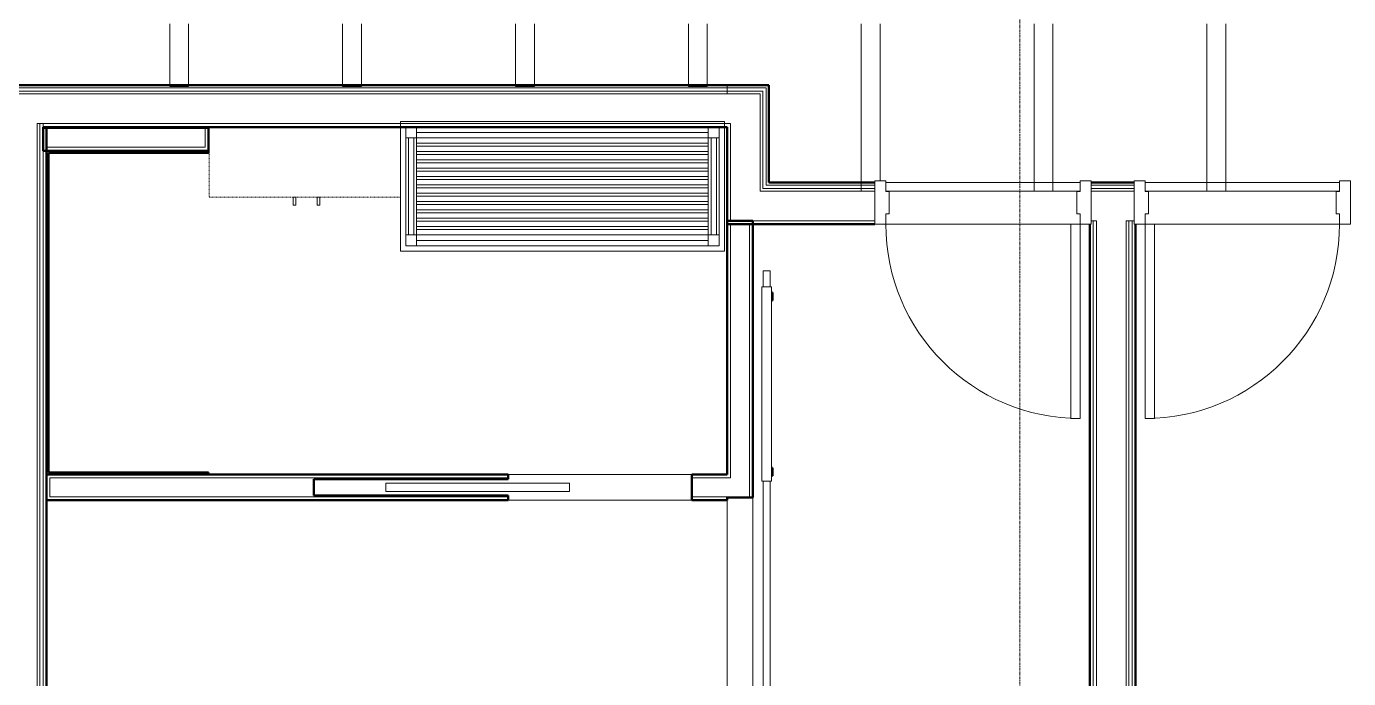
# Model space of a CAD drawing. Header units: inches. Extents: x -4218 to -1830, y 9767 to 12426.
# Drawn here: x -3338.2 to -3093.5, y 10271.2 to 10392 of the extents above; entities that cross this region are included whole.
import ezdxf

# ---------------------------------------------------------------- set-up
doc = ezdxf.new("R2010")
doc.units = ezdxf.units.IN
doc.header["$MEASUREMENT"] = 0
doc.linetypes.add('Dash', pattern=[0.25, 0.125, -0.125])
doc.linetypes.add('Grid Line 1_2_', pattern=[0.875, 0.5, -0.125, 0.125, -0.125])
for name, color, linetype, lineweight in [('0-1', 7, 'Continuous', 5), ('0-2', 10, 'Continuous', 9), ('A-DETL-MBND', 5, 'Continuous', 9), ('A-DOOR-1', 10, 'Continuous', 9), ('A-DOOR-2', 50, 'Continuous', 20), ('A-DOOR-4', 7, 'Continuous', 50), ('A-DOOR-FRAM-3', 50, 'Continuous', 20), ('A-ROOF-1', 132, 'Continuous', 9), ('A-WALL-1', 7, 'Continuous', 50), ('A-WALL-2', 250, 'Continuous', 13), ('A-WALL-3', 10, 'Continuous', 9), ('A-WALL-4', 252, 'Continuous', 9), ('I-WALL-1', 7, 'Continuous', 50), ('I-WALL-2', 10, 'Continuous', 9), ('I-WALL-3', 252, 'Continuous', 9), ('I-WALL-4', 253, 'Continuous', 9), ('Q-CASE-2', 252, 'Continuous', 9), ('Q-CASE-3', 10, 'Continuous', 9), ('Q-CASE-8', 10, 'Dash', 9), ('S-BEAM', 12, 'Continuous', 9), ('S-GRID-1', 1, 'Grid Line 1_2_', 9)]:
    doc.layers.add(name, color=color, linetype=linetype, lineweight=lineweight)

# ---------------------------------------------------------------- blocks, each defined once
blk = doc.blocks.new('POCKET - FLUSH - 2-10 x 6-8-2882529-BACKGROUND - RCP - 3RD FLOOR')
at = {"layer": 'A-DOOR-2'}
for p, q in [((-39.67, 0.75), (-39.67, -0.75)), ((-5.67, 0.75), (-39.67, 0.75)), ((-5.67, -0.75), (-5.67, 0.75)), ((-39.67, -0.75), (-5.67, -0.75))]:
    blk.add_line(p, q, dxfattribs=at)
blk = doc.blocks.new('BARN - FLUSH - 3-0 x 7-0 BARN DOOR-V66-BACKGROUND - RCP - 3RD FLOOR')
at = {"layer": 'A-DOOR-1'}
for p, q in [((-57, 5.57), (-60, 5.57)), ((-60, 5.57), (-60, 4.95)), ((-60, 4.95), (-60, 4.32)), ((-57, 4.07), (-57, 5.82)), ((-57, 5.82), (-21, 5.82)), ((-21, 5.82), (-21, 4.07)), ((21, 5.57), (-21, 5.57)), ((21, 4.95), (21, 5.57)), ((21, 4.32), (21, 4.95)), ((-60, 4.32), (-57, 4.32)), ((-21, 4.07), (-57, 4.07)), ((-21, 4.32), (21, 4.32))]:
    blk.add_line(p, q, dxfattribs=at)
at = {"layer": 'A-DOOR-4'}
for p, q in [((-56, 6), (-56, 5.82)), ((-54.5, 6), (-56, 6)), ((-54.5, 5.82), (-54.5, 6)), ((-23.5, 6), (-23.5, 5.82)), ((-22, 6), (-23.5, 6)), ((-22, 5.82), (-22, 6))]:
    blk.add_line(p, q, dxfattribs=at)
blk = doc.blocks.new('Bath Vanity - Bath Vanity 60_-V93-BACKGROUND - RCP - 3RD FLOOR')
at = {"layer": 'Q-CASE-2'}
for p, q in [((-29.26, -1), (-29.26, 0)), ((-29.26, 0), (30.74, 0)), ((30.74, 0), (30.74, -0.37)), ((30.74, -0.37), (30.74, -1))]:
    blk.add_line(p, q, dxfattribs=at)
at = {"layer": 'Q-CASE-3'}
for p, q in [((-29.26, -24), (-29.26, -1)), ((-28.26, -3), (-28.26, -1)), ((-28.26, -1), (-26.26, -1)), ((27.74, -1), (-26.26, -1)), ((-26.26, -1), (-26.26, -3)), ((27.74, -2), (-26.26, -2)), ((27.74, -3), (27.74, -1)), ((27.74, -1), (29.74, -1)), ((29.74, -1), (29.74, -3)), ((30.74, -1), (30.74, -24)), ((-28.26, -3), (-28.26, -21)), ((-26.26, -3), (-28.26, -3)), ((-27.76, -3), (-27.76, -21)), ((-26.76, -3), (-26.76, -21)), ((27.74, -3), (-26.26, -3)), ((-26.26, -3), (-26.26, -21)), ((-26.26, -4), (27.74, -4)), ((27.74, -4.55), (-26.26, -4.55)), ((27.74, -3), (27.74, -21)), ((29.74, -3), (27.74, -3)), ((28.24, -3), (28.24, -21)), ((29.24, -3), (29.24, -21)), ((29.74, -3), (29.74, -21)), ((-26.26, -5.55), (27.74, -5.55)), ((27.74, -6.09), (-26.26, -6.09)), ((-26.26, -7.09), (27.74, -7.09)), ((27.74, -7.64), (-26.26, -7.64)), ((-26.26, -8.64), (27.74, -8.64)), ((27.74, -9.18), (-26.26, -9.18)), ((-26.26, -10.18), (27.74, -10.18)), ((27.74, -10.73), (-26.26, -10.73)), ((-26.26, -11.73), (27.74, -11.73)), ((27.74, -12.27), (-26.26, -12.27)), ((-26.26, -13.27), (27.74, -13.27)), ((27.74, -13.82), (-26.26, -13.82)), ((-26.26, -14.82), (27.74, -14.82)), ((27.74, -15.36), (-26.26, -15.36)), ((-26.26, -16.36), (27.74, -16.36)), ((27.74, -16.91), (-26.26, -16.91)), ((-26.26, -17.91), (27.74, -17.91)), ((27.74, -18.45), (-26.26, -18.45)), ((-26.26, -19.45), (27.74, -19.45)), ((-28.26, -23), (-28.26, -21)), ((-28.26, -21), (-26.26, -21)), ((27.74, -20), (-26.26, -20)), ((-26.26, -21), (27.74, -21)), ((-26.26, -21), (-26.26, -23)), ((27.74, -22), (-26.26, -22)), ((27.74, -23), (27.74, -21)), ((27.74, -21), (29.74, -21)), ((29.74, -21), (29.74, -23)), ((30.74, -24), (-29.26, -24)), ((-26.26, -23), (-28.26, -23)), ((27.74, -23), (-26.26, -23)), ((29.74, -23), (27.74, -23))]:
    blk.add_line(p, q, dxfattribs=at)
blk = doc.blocks.new('300 Series Wall Hung Cabinet_326 - 36_-V57-BACKGROUND - RCP - 3RD FLOOR')
at = {"layer": 'Q-CASE-3'}
for p, q in [((-2.01, -13.19), (-2.5, -13.19)), ((-2.5, -13.19), (-2.5, -14.69)), ((-2.01, -14.69), (-2.01, -13.19)), ((2.49, -13.19), (2, -13.19)), ((2, -13.19), (2, -14.69)), ((2.49, -14.69), (2.49, -13.19)), ((-2.5, -14.69), (-2.01, -14.69)), ((2, -14.69), (2.49, -14.69))]:
    blk.add_line(p, q, dxfattribs=at)
at = {"layer": 'Q-CASE-8'}
for p, q in [((17.38, -0.19), (-18, -0.19)), ((-18, -0.19), (-18, -13.19)), ((-18, -13.19), (17.38, -13.19))]:
    blk.add_line(p, q, dxfattribs=at)
blk = doc.blocks.new('CTR - 1st Phase - Unit Layouts_rvt-1-BACKGROUND - RCP - 3RD FLOOR')
at = {"layer": 'A-WALL-1'}
for p, q in [((-3335.1, 10373.41), (-3304.47, 10373.41)), ((-3335.1, 10373.16), (-3335.1, 10373.41)), ((-3335.1, 10369.66), (-3335.1, 10373.16)), ((-3304.47, 10373.41), (-3304.47, 10373.16)), ((-3304.47, 10373.16), (-3304.47, 10369.66)), ((-3335.1, 10369.03), (-3335.1, 10369.66)), ((-3304.47, 10369.03), (-3335.1, 10369.03)), ((-3334.51, 10309.03), (-3334.51, 10369.03)), ((-3334.51, 10369.03), (-3334.13, 10369.03)), ((-3334.13, 10369.03), (-3304.51, 10369.03)), ((-3334.13, 10368.66), (-3334.13, 10309.41)), ((-3304.51, 10368.66), (-3334.13, 10368.66)), ((-3304.51, 10369.03), (-3304.51, 10368.66)), ((-3304.47, 10369.66), (-3304.47, 10369.03)), ((-3208.5, 10309.03), (-3208.5, 10356.06)), ((-3208.5, 10356.06), (-3207.87, 10356.06)), ((-3207.87, 10356.06), (-3204.37, 10356.06)), ((-3204.37, 10356.06), (-3203.75, 10356.06)), ((-3203.75, 10356.06), (-3203.75, 10304.78)), ((-3334.13, 10309.03), (-3334.51, 10309.03)), ((-3334.47, 10309.03), (-3249.02, 10309.03)), ((-3334.47, 10308.41), (-3334.47, 10309.03)), ((-3334.13, 10309.41), (-3304.51, 10309.41)), ((-3304.51, 10309.03), (-3334.13, 10309.03)), ((-3304.51, 10309.41), (-3304.51, 10309.03)), ((-3249.02, 10309.03), (-3249.02, 10308.16)), ((-3215.02, 10309.03), (-3208.5, 10309.03)), ((-3215.02, 10304.28), (-3215.02, 10309.03)), ((-3334.47, 10304.91), (-3334.47, 10308.41)), ((-3249.02, 10308.16), (-3285.02, 10308.16)), ((-3285.02, 10308.16), (-3285.02, 10305.16)), ((-3334.47, 10304.28), (-3334.47, 10304.91)), ((-3249.02, 10304.28), (-3334.47, 10304.28)), ((-3285.02, 10305.16), (-3249.02, 10305.16)), ((-3249.02, 10305.16), (-3249.02, 10304.28)), ((-3208.5, 10304.28), (-3215.02, 10304.28)), ((-3203.75, 10304.78), (-3208.5, 10304.78)), ((-3208.5, 10304.78), (-3208.5, 10304.28))]:
    blk.add_line(p, q, dxfattribs=at)
at = {"layer": 'A-WALL-2'}
for p, q in [((-3334.47, 10373.16), (-3335.1, 10373.16)), ((-3334.47, 10373.16), (-3335.1, 10373.16)), ((-3305.1, 10373.16), (-3334.47, 10373.16)), ((-3334.47, 10369.66), (-3334.47, 10373.16)), ((-3304.47, 10373.16), (-3305.1, 10373.16)), ((-3305.1, 10373.16), (-3305.1, 10369.66)), ((-3304.47, 10373.16), (-3305.1, 10373.16)), ((-3305.1, 10369.66), (-3334.47, 10369.66)), ((-3207.87, 10355.43), (-3204.37, 10355.43)), ((-3207.87, 10355.43), (-3207.87, 10308.41)), ((-3204.37, 10355.43), (-3204.37, 10304.78)), ((-3249.02, 10308.41), (-3333.85, 10308.41)), ((-3333.85, 10304.91), (-3333.85, 10308.41)), ((-3208.5, 10308.41), (-3215.02, 10308.41)), ((-3208.5, 10308.41), (-3207.87, 10308.41)), ((-3249.02, 10304.91), (-3333.85, 10304.91)), ((-3208.5, 10304.91), (-3215.02, 10304.91)), ((-3208.5, 10304.91), (-3207.87, 10304.91)), ((-3207.87, 10304.91), (-3207.87, 10304.78))]:
    blk.add_line(p, q, dxfattribs=at)
at = {"layer": 'A-WALL-3'}
for p, q in [((-3215.02, 10309.03), (-3249.02, 10309.03)), ((-3249.02, 10304.28), (-3215.02, 10304.28)), ((-3208.5, 10304.28), (-3208.5, 10268.78)), ((-3203.75, 10268.78), (-3203.75, 10304.78))]:
    blk.add_line(p, q, dxfattribs=at)
at = {"layer": 'A-WALL-4'}
for p, q in [((-3249.02, 10308.16), (-3249.02, 10309.03)), ((-3215.02, 10309.03), (-3215.02, 10304.28)), ((-3285.02, 10305.16), (-3285.02, 10308.16)), ((-3285.02, 10308.16), (-3249.02, 10308.16)), ((-3249.02, 10305.16), (-3285.02, 10305.16)), ((-3249.02, 10304.28), (-3249.02, 10305.16)), ((-3208.5, 10304.78), (-3208.5, 10304.28)), ((-3208.5, 10304.78), (-3203.75, 10304.78))]:
    blk.add_line(p, q, dxfattribs=at)
at = {"layer": '0-2'}
for name, p in [('300 Series Wall Hung Cabinet_326 - 36_-V57-BACKGROUND - RCP - 3RD FLOOR', (-3286.35, 10373.6)), ('Bath Vanity - Bath Vanity 60_-V93-BACKGROUND - RCP - 3RD FLOOR', (-3239.71, 10374.41)), ('POCKET - FLUSH - 2-10 x 6-8-2882529-BACKGROUND - RCP - 3RD FLOOR', (-3232.02, 10306.66))]:
    blk.add_blockref(name, p, dxfattribs=at)
at = {"layer": '0-2', "rotation": 269.999999999965}
blk.add_blockref('BARN - FLUSH - 3-0 x 7-0 BARN DOOR-V66-BACKGROUND - RCP - 3RD FLOOR', (-3206.12, 10286.78), dxfattribs=at)
blk = doc.blocks.new('HOLLOW METAL - UNIT DOOR-2191978-BACKGROUND - RCP - 3RD FLOOR')
at = {"layer": 'A-DOOR-1'}
blk.add_arc((18, 4.125), 36, 90, 180, dxfattribs=at)
at = {"layer": 'A-DOOR-2'}
for p, q in [((18, 40.125), (16.25, 40.125)), ((16.25, 40.125), (16.25, 4.125)), ((18, 4.125), (18, 40.125)), ((16.25, 4.125), (18, 4.125))]:
    blk.add_line(p, q, dxfattribs=at)
at = {"layer": 'A-DOOR-FRAM-3'}
for p, q in [((-18, 4.125), (-20, 4.125)), ((-20, 4.125), (-20, -3.875)), ((-18, 2.1875), (-18, 4.125)), ((18, 4.125), (18, 2.1875)), ((20, 4.125), (18, 4.125)), ((20, -3.875), (20, 4.125)), ((-17.375, 2.1875), (-18, 2.1875)), ((-17.375, -1.9375), (-17.375, 2.1875)), ((18, 2.1875), (17.375, 2.1875)), ((17.375, 2.1875), (17.375, -1.9375)), ((-18, -3.875), (-18, -1.9375)), ((-18, -1.9375), (-17.375, -1.9375)), ((17.375, -1.9375), (18, -1.9375)), ((18, -1.9375), (18, -3.875)), ((-20, -3.875), (-18, -3.875)), ((18, -3.875), (20, -3.875))]:
    blk.add_line(p, q, dxfattribs=at)
blk = doc.blocks.new('HOLLOW METAL - UNIT DOOR-2191977-BACKGROUND - RCP - 3RD FLOOR')
at = {"layer": 'A-DOOR-1'}
blk.add_arc((18, -4.125), 36, 180, 270, dxfattribs=at)
at = {"layer": 'A-DOOR-2'}
for p, q in [((16.25, -4.125), (18, -4.125)), ((16.25, -40.125), (16.25, -4.125)), ((18, -4.125), (18, -40.125)), ((18, -40.125), (16.25, -40.125))]:
    blk.add_line(p, q, dxfattribs=at)
at = {"layer": 'A-DOOR-FRAM-3'}
for p, q in [((-20, 3.875), (-18, 3.875)), ((-20, -4.125), (-20, 3.875)), ((-18, 3.875), (-18, 1.9375)), ((18, 3.875), (20, 3.875)), ((18, 1.9375), (18, 3.875)), ((20, 3.875), (20, -4.125)), ((-18, 1.9375), (-17.375, 1.9375)), ((-17.375, 1.9375), (-17.375, -2.1875)), ((17.375, 1.9375), (18, 1.9375)), ((17.375, -2.1875), (17.375, 1.9375)), ((-18, -2.1875), (-18, -4.125)), ((-17.375, -2.1875), (-18, -2.1875)), ((18, -2.1875), (17.375, -2.1875)), ((18, -4.125), (18, -2.1875)), ((-18, -4.125), (-20, -4.125)), ((20, -4.125), (18, -4.125))]:
    blk.add_line(p, q, dxfattribs=at)
blk = doc.blocks.new('CTR - 1st Phase - Common Walls_rvt-1-BACKGROUND - RCP - 3RD FLOOR')
at = {"layer": 'A-WALL-2'}
for p, q in [((-3208.5, 10380.66), (-3341.72, 10380.66)), ((-3208.5, 10380.04), (-3341.72, 10380.04)), ((-3201.87, 10380.66), (-3208.5, 10380.66)), ((-3202.37, 10380.04), (-3208.5, 10380.04)), ((-3201.87, 10380.04), (-3202.37, 10380.04)), ((-3201.25, 10380.66), (-3201.87, 10380.66)), ((-3201.87, 10380.04), (-3201.87, 10363.16)), ((-3201.25, 10380.66), (-3201.25, 10363.16)), ((-3208.5, 10379.54), (-3341.72, 10379.54)), ((-3207.87, 10379.54), (-3208.5, 10379.54)), ((-3202.37, 10379.54), (-3207.87, 10379.54)), ((-3202.37, 10379.54), (-3202.37, 10363.16)), ((-3336.22, 10374.04), (-3336.22, 10373.41)), ((-3335.72, 10374.04), (-3336.22, 10374.04)), ((-3335.72, 10374.04), (-3336.22, 10374.04)), ((-3336.22, 9988.44), (-3336.22, 10373.41)), ((-3335.72, 10374.04), (-3335.72, 10373.41)), ((-3335.1, 10374.04), (-3335.72, 10374.04)), ((-3335.1, 10374.04), (-3335.72, 10374.04)), ((-3335.72, 9988.44), (-3335.72, 10373.41)), ((-3335.1, 10374.04), (-3335.1, 10373.41)), ((-3208.5, 10374.04), (-3335.1, 10374.04)), ((-3335.1, 9988.44), (-3335.1, 10373.41)), ((-3207.87, 10374.04), (-3208.5, 10374.04)), ((-3207.87, 10374.04), (-3207.87, 10363.16)), ((-3207.87, 10363.16), (-3207.87, 10361.54)), ((-3202.37, 10363.16), (-3202.37, 10362.04)), ((-3201.87, 10363.16), (-3201.87, 10362.66)), ((-3201.87, 10362.66), (-3201.87, 10362.04)), ((-3201.25, 10363.16), (-3201.25, 10362.66)), ((-3201.25, 10362.66), (-3181.12, 10362.66)), ((-3141.12, 10362.66), (-3133.12, 10362.66)), ((-3207.87, 10361.54), (-3207.87, 10356.04)), ((-3202.37, 10362.04), (-3202.37, 10361.54)), ((-3202.37, 10361.54), (-3181.12, 10361.54)), ((-3201.87, 10362.04), (-3181.12, 10362.04)), ((-3141.12, 10362.04), (-3133.12, 10362.04)), ((-3141.12, 10361.54), (-3133.12, 10361.54)), ((-3207.87, 10356.04), (-3181.12, 10356.04)), ((-3141.12, 10356.04), (-3140.75, 10356.04)), ((-3140.75, 10355.41), (-3140.75, 10356.04)), ((-3140.12, 10356.04), (-3140.75, 10356.04)), ((-3140.75, 10356.04), (-3140.12, 10356.04)), ((-3140.75, 9988.44), (-3140.75, 10355.41)), ((-3140.12, 10355.41), (-3140.12, 10356.04)), ((-3140.12, 9988.44), (-3140.12, 10355.41)), ((-3134.62, 10355.41), (-3134.62, 10356.04)), ((-3134.12, 10356.04), (-3134.62, 10356.04)), ((-3134.62, 10356.04), (-3134.12, 10356.04)), ((-3134.62, 9988.44), (-3134.62, 10355.41)), ((-3134.12, 10355.41), (-3134.12, 10356.04)), ((-3133.5, 10356.04), (-3134.12, 10356.04)), ((-3134.12, 10356.04), (-3133.5, 10356.04)), ((-3134.12, 9988.44), (-3134.12, 10355.41)), ((-3133.5, 10355.41), (-3133.5, 10356.04)), ((-3133.5, 10356.04), (-3133.12, 10356.04)), ((-3133.5, 9988.44), (-3133.5, 10355.41))]:
    blk.add_line(p, q, dxfattribs=at)
at = {"layer": 'I-WALL-1'}
for p, q in [((-3342.97, 10381.16), (-3208.5, 10381.16)), ((-3208.5, 10381.16), (-3201.25, 10381.16)), ((-3201.25, 10381.16), (-3200.75, 10381.16)), ((-3200.75, 10381.16), (-3200.75, 10363.16)), ((-3334.47, 10373.41), (-3334.47, 9988.44)), ((-3208.5, 10373.41), (-3334.47, 10373.41)), ((-3208.5, 10363.16), (-3208.5, 10373.41)), ((-3208.5, 10356.04), (-3208.5, 10363.16)), ((-3200.75, 10363.16), (-3181.12, 10363.16)), ((-3141.12, 10363.16), (-3133.12, 10363.16)), ((-3208.5, 10355.41), (-3208.5, 10356.04)), ((-3181.12, 10355.41), (-3208.5, 10355.41)), ((-3141.37, 9988.44), (-3141.37, 10355.41)), ((-3132.87, 10355.41), (-3132.87, 9988.44))]:
    blk.add_line(p, q, dxfattribs=at)
at = {"layer": 'I-WALL-2'}
for p, q in [((-3143.12, 10363.16), (-3179.12, 10363.16)), ((-3095.12, 10363.16), (-3131.12, 10363.16)), ((-3179.12, 10355.41), (-3144.87, 10355.41)), ((-3129.37, 10355.41), (-3095.12, 10355.41))]:
    blk.add_line(p, q, dxfattribs=at)
at = {"layer": 'I-WALL-3'}
for p, q in [((-3342.97, 10381.16), (-3208.5, 10381.16)), ((-3200.75, 10381.16), (-3208.5, 10381.16)), ((-3200.75, 10381.16), (-3200.75, 10363.16)), ((-3200.75, 10363.16), (-3181.12, 10363.16)), ((-3179.12, 10363.16), (-3143.12, 10363.16)), ((-3141.12, 10363.16), (-3133.12, 10363.16)), ((-3131.12, 10363.16), (-3095.12, 10363.16))]:
    blk.add_line(p, q, dxfattribs=at)
at = {"layer": 'I-WALL-4'}
for p, q in [((-3208.5, 10379.54), (-3208.5, 10381.16)), ((-3208.5, 10379.54), (-3208.5, 10381.16)), ((-3181.12, 10355.41), (-3181.12, 10363.16)), ((-3141.37, 10355.41), (-3141.12, 10355.41)), ((-3133.12, 10355.41), (-3132.87, 10355.41))]:
    blk.add_line(p, q, dxfattribs=at)
at = {"layer": '0-2'}
blk.add_blockref('HOLLOW METAL - UNIT DOOR-2191977-BACKGROUND - RCP - 3RD FLOOR', (-3161.12, 10359.54), dxfattribs=at)
at = {"layer": '0-2', "rotation": 180}
blk.add_blockref('HOLLOW METAL - UNIT DOOR-2191978-BACKGROUND - RCP - 3RD FLOOR', (-3113.12, 10359.54), dxfattribs=at)
blk = doc.blocks.new('Dimension Lumber - LVL - 3_5X5_5-V158-BACKGROUND - RCP - 3RD FLOOR')
at = {"layer": 'A-DETL-MBND'}
for p, q in [((-3308.17, 10450.54), (-3311.67, 10450.54)), ((-3311.67, 10450.41), (-3311.67, 10450.54)), ((-3311.67, 10403.25), (-3311.67, 10450.41)), ((-3308.17, 10450.41), (-3308.17, 10450.54)), ((-3308.17, 10403.25), (-3308.17, 10450.41)), ((-3311.67, 10399.01), (-3311.67, 10400.88)), ((-3308.17, 10399.01), (-3308.17, 10400.88)), ((-3311.67, 10394.88), (-3311.67, 10396.64)), ((-3308.17, 10394.88), (-3308.17, 10396.64)), ((-3311.67, 10381.16), (-3311.67, 10392.51)), ((-3308.17, 10381.16), (-3308.17, 10392.51)), ((-3311.67, 10381.03), (-3311.67, 10381.16)), ((-3311.67, 10380.91), (-3311.67, 10381.03)), ((-3311.67, 10381.03), (-3308.17, 10381.03)), ((-3308.17, 10380.91), (-3311.67, 10380.91)), ((-3308.17, 10381.03), (-3308.17, 10381.16)), ((-3308.17, 10381.03), (-3308.17, 10380.91))]:
    blk.add_line(p, q, dxfattribs=at)
blk = doc.blocks.new('Dimension Lumber - LVL - 3_5X5_5-V159-BACKGROUND - RCP - 3RD FLOOR')
at = {"layer": 'A-DETL-MBND'}
for p, q in [((-3276.17, 10450.54), (-3279.67, 10450.54)), ((-3279.67, 10450.44), (-3279.67, 10450.54)), ((-3279.67, 10450.16), (-3279.67, 10450.41)), ((-3279.67, 10449.16), (-3279.67, 10450.16)), ((-3276.17, 10450.43), (-3276.17, 10450.54)), ((-3276.17, 10450.16), (-3276.17, 10450.41)), ((-3276.17, 10449.16), (-3276.17, 10450.16)), ((-3279.67, 10403.25), (-3279.67, 10406.19)), ((-3276.17, 10403.25), (-3276.17, 10406.19)), ((-3279.67, 10399.01), (-3279.67, 10400.88)), ((-3276.17, 10399.01), (-3276.17, 10400.88)), ((-3279.67, 10394.88), (-3279.67, 10396.64)), ((-3276.17, 10394.88), (-3276.17, 10396.64)), ((-3279.67, 10381.16), (-3279.67, 10392.51)), ((-3276.17, 10381.16), (-3276.17, 10392.51)), ((-3279.67, 10381.03), (-3279.67, 10381.16)), ((-3279.67, 10380.91), (-3279.67, 10381.03)), ((-3279.67, 10381.03), (-3276.17, 10381.03)), ((-3276.17, 10380.91), (-3279.67, 10380.91)), ((-3276.17, 10381.03), (-3276.17, 10381.16)), ((-3276.17, 10381.03), (-3276.17, 10380.91))]:
    blk.add_line(p, q, dxfattribs=at)
blk = doc.blocks.new('Dimension Lumber - LVL - 3_5X5_5-2690763-BACKGROUND - RCP - 3RD FLOOR')
at = {"layer": 'A-DETL-MBND'}
for p, q in [((-3247.67, 10469.8), (-3247.67, 10470.04)), ((-3244.17, 10469.8), (-3244.17, 10470.04)), ((-3247.67, 10403.25), (-3247.67, 10406.19)), ((-3244.17, 10403.25), (-3244.17, 10406.19)), ((-3247.67, 10399.01), (-3247.67, 10400.87)), ((-3244.17, 10399.01), (-3244.17, 10400.87)), ((-3247.67, 10394.88), (-3247.67, 10396.63)), ((-3244.17, 10394.88), (-3244.17, 10396.63)), ((-3247.67, 10381.16), (-3247.67, 10392.5)), ((-3244.17, 10381.16), (-3244.17, 10392.5)), ((-3247.67, 10381.03), (-3247.67, 10381.16)), ((-3247.67, 10381.03), (-3244.17, 10381.03)), ((-3247.67, 10380.91), (-3247.67, 10381.02)), ((-3244.17, 10380.91), (-3247.67, 10380.91)), ((-3244.17, 10381.03), (-3244.17, 10381.16)), ((-3244.17, 10381.03), (-3244.17, 10380.91))]:
    blk.add_line(p, q, dxfattribs=at)
blk = doc.blocks.new('Dimension Lumber - LVL - 3_5X5_5-V160-BACKGROUND - RCP - 3RD FLOOR')
at = {"layer": 'A-DETL-MBND'}
for p, q in [((-3215.67, 10469.8), (-3215.67, 10470.04)), ((-3212.17, 10469.8), (-3212.17, 10470.04)), ((-3215.67, 10403.25), (-3215.67, 10406.19)), ((-3212.17, 10403.25), (-3212.17, 10406.19)), ((-3215.67, 10399.01), (-3215.67, 10400.87)), ((-3212.17, 10399.01), (-3212.17, 10400.87)), ((-3215.67, 10394.88), (-3215.67, 10396.63)), ((-3212.17, 10394.88), (-3212.17, 10396.63)), ((-3215.67, 10381.16), (-3215.67, 10392.5)), ((-3212.17, 10381.16), (-3212.17, 10392.5)), ((-3215.67, 10381.03), (-3215.67, 10381.14)), ((-3215.67, 10380.91), (-3215.67, 10381.03)), ((-3215.67, 10381.03), (-3212.17, 10381.03)), ((-3212.17, 10380.91), (-3215.67, 10380.91)), ((-3212.17, 10381.03), (-3212.17, 10381.15)), ((-3212.17, 10381.03), (-3212.17, 10380.91))]:
    blk.add_line(p, q, dxfattribs=at)
blk = doc.blocks.new('Dimension Lumber - LVL - 3_5X5_5-V161-BACKGROUND - RCP - 3RD FLOOR')
at = {"layer": 'A-DETL-MBND'}
for p, q in [((-3180.17, 10450.81), (-3183.67, 10450.81)), ((-3183.67, 10450.41), (-3183.67, 10450.81)), ((-3180.17, 10450.41), (-3180.17, 10450.81)), ((-3183.67, 10403.25), (-3183.67, 10450.41)), ((-3180.17, 10403.25), (-3180.17, 10450.41)), ((-3183.67, 10399.01), (-3183.67, 10400.87)), ((-3180.17, 10399.01), (-3180.17, 10400.87)), ((-3183.67, 10394.88), (-3183.67, 10396.63)), ((-3180.17, 10394.88), (-3180.17, 10396.63)), ((-3183.67, 10363.16), (-3183.67, 10392.5)), ((-3180.17, 10363.41), (-3180.17, 10392.5)), ((-3183.67, 10361.54), (-3183.67, 10363.16))]:
    blk.add_line(p, q, dxfattribs=at)
blk = doc.blocks.new('Dimension Lumber - LVL - 3_5X5_5-V162-BACKGROUND - RCP - 3RD FLOOR')
at = {"layer": 'A-DETL-MBND'}
for p, q in [((-3148.17, 10450.81), (-3151.67, 10450.81)), ((-3151.67, 10450.41), (-3151.67, 10450.81)), ((-3148.17, 10450.41), (-3148.17, 10450.81)), ((-3151.67, 10403.25), (-3151.67, 10450.41)), ((-3148.17, 10403.25), (-3148.17, 10450.41)), ((-3151.67, 10399.01), (-3151.67, 10400.87)), ((-3148.17, 10399.01), (-3148.17, 10400.87)), ((-3151.67, 10394.88), (-3151.67, 10396.63)), ((-3148.17, 10394.88), (-3148.17, 10396.63)), ((-3151.67, 10363.16), (-3151.67, 10392.5)), ((-3148.17, 10363.16), (-3148.17, 10392.5)), ((-3151.67, 10361.54), (-3151.67, 10363.16)), ((-3148.17, 10361.54), (-3148.17, 10363.16))]:
    blk.add_line(p, q, dxfattribs=at)

msp = doc.modelspace()

# ---------------------------------------------------------------- linework, layer by layer
at = {"layer": 'A-ROOF-1'}
for p, q in [((-3407.67, 10379.54), (-3202.37, 10379.54)), ((-3202.37, 10379.54), (-3202.37, 10361.54)), ((-3202.37, 10361.54), (-3181.12, 10361.54)), ((-3179.12, 10361.54), (-3143.12, 10361.54)), ((-3141.12, 10361.54), (-3133.12, 10361.54)), ((-3131.12, 10361.54), (-3095.12, 10361.54))]:
    msp.add_line(p, q, dxfattribs=at)
at = {"layer": 'S-GRID-1'}
msp.add_line((-3154.32, 9836.18), (-3154.32, 12376.81), dxfattribs=at)

# ---------------------------------------------------------------- block references
at = {"layer": '0-1'}
for name in ['CTR - 1st Phase - Unit Layouts_rvt-1-BACKGROUND - RCP - 3RD FLOOR', 'CTR - 1st Phase - Common Walls_rvt-1-BACKGROUND - RCP - 3RD FLOOR']:
    msp.add_blockref(name, (0, 0), dxfattribs=at)
at = {"layer": 'S-BEAM'}
for name, p in [('Dimension Lumber - LVL - 3_5X5_5-2690763-BACKGROUND - RCP - 3RD FLOOR', (0, 0)), ('Dimension Lumber - LVL - 3_5X5_5-V160-BACKGROUND - RCP - 3RD FLOOR', (0, 0)), ('Dimension Lumber - LVL - 3_5X5_5-V161-BACKGROUND - RCP - 3RD FLOOR', (0, 0)), ('Dimension Lumber - LVL - 3_5X5_5-V162-BACKGROUND - RCP - 3RD FLOOR', (0, 0)), ('Dimension Lumber - LVL - 3_5X5_5-V162-BACKGROUND - RCP - 3RD FLOOR', (32, 0)), ('Dimension Lumber - LVL - 3_5X5_5-V158-BACKGROUND - RCP - 3RD FLOOR', (0, 0)), ('Dimension Lumber - LVL - 3_5X5_5-V159-BACKGROUND - RCP - 3RD FLOOR', (0, 0))]:
    msp.add_blockref(name, p, dxfattribs=at)

doc.saveas('drawing.dxf')
